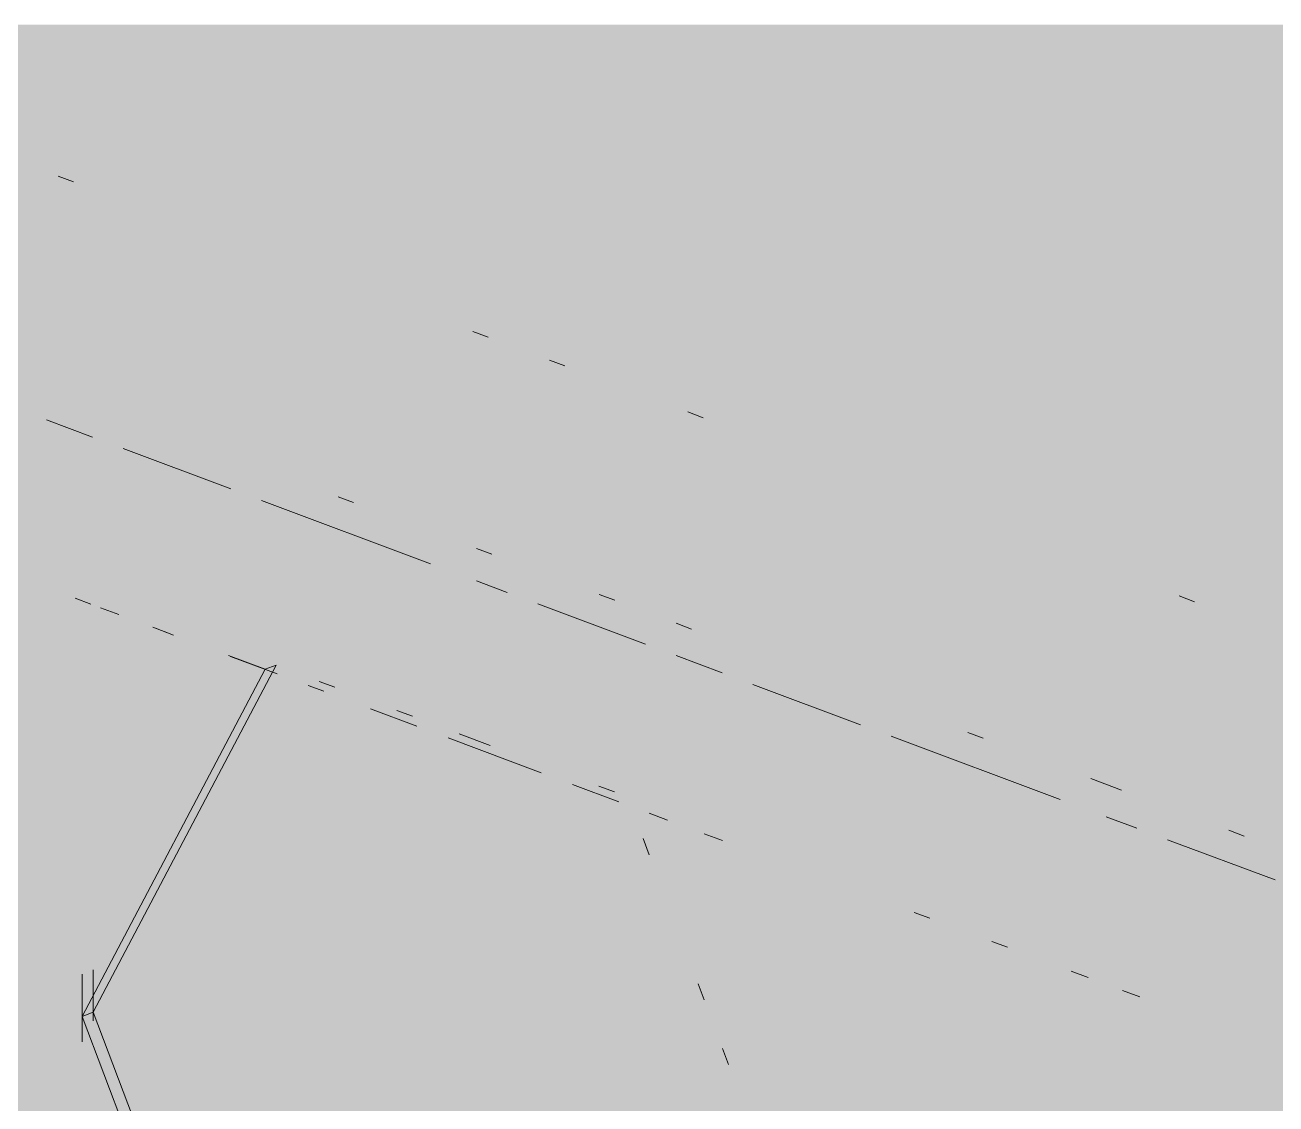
# Paper-space layout '03 3D Building and Roof' of a CAD drawing. Header units: millimetres. Extents: x 5 to 415, y 5 to 292.
# Drawn here: x 99.74 to 104.81, y 86.54 to 90.91 of the extents above; entities that cross this region are included whole.
import ezdxf

# ---------------------------------------------------------------- set-up
doc = ezdxf.new("R2010")
doc.units = ezdxf.units.MM
doc.layers.add('EXISTING', color=7, linetype='Continuous')
doc.layers.add('IMAGES', color=7, linetype='Continuous')

# ---------------------------------------------------------------- blocks, each defined once
blk = doc.blocks.new('SHEET_03')
at = {"layer": 'EXISTING', "color": 250, "lineweight": 9}
for p, q in [((99.9382, 90.2778), (99.8761, 90.3011)), ((101.617, 89.6489), (101.5549, 89.6722)), ((101.9279, 89.5325), (101.8658, 89.5558)), ((100.0153, 89.2439), (99.8287, 89.3138)), ((102.4875, 89.3228), (102.4254, 89.3461)), ((100.5749, 89.0342), (100.1396, 89.1973)), ((101.0101, 89.0023), (101.0723, 88.979)), ((101.3832, 88.7314), (100.6992, 88.9877)), ((101.5697, 88.7927), (101.6319, 88.7694)), ((101.6941, 88.615), (101.5697, 88.6616)), ((99.9448, 88.5916), (100.0077, 88.568)), ((102.0671, 88.6063), (102.1293, 88.5831)), ((104.4772, 88.5775), (104.415, 88.6008)), ((100.1214, 88.5254), (100.0473, 88.5532)), ((102.2537, 88.4054), (101.8184, 88.5684)), ((102.378, 88.4899), (102.4402, 88.4666)), ((100.2593, 88.4738), (100.3222, 88.4502)), ((100.3436, 88.4422), (100.2695, 88.4699)), ((100.7139, 88.3035), (100.5658, 88.3589)), ((100.5739, 88.3559), (100.7626, 88.2852)), ((102.5646, 88.2889), (102.378, 88.3588)), ((99.9733, 86.8975), (100.7139, 88.3035)), ((100.7584, 88.3201), (100.0177, 86.9142)), ((100.7584, 88.3201), (100.7139, 88.3035)), ((100.8884, 88.2381), (100.9513, 88.2145)), ((100.9957, 88.2312), (100.9328, 88.2547)), ((103.1242, 88.0793), (102.6889, 88.2423)), ((101.14, 88.1438), (101.3288, 88.0731)), ((101.3103, 88.1133), (101.2474, 88.1369)), ((101.6248, 87.9955), (101.499, 88.0426)), ((103.9325, 87.7765), (103.2485, 88.0327)), ((103.5594, 88.0473), (103.6216, 88.024)), ((101.4546, 88.026), (101.832, 87.8846)), ((101.9578, 87.8375), (102.1466, 87.7668)), ((102.1281, 87.807), (102.0652, 87.8306)), ((104.0568, 87.861), (104.1812, 87.8144)), ((102.3434, 87.6931), (102.2693, 87.7208)), ((104.2434, 87.66), (104.119, 87.7066)), ((102.5656, 87.6098), (102.4915, 87.6376)), ((104.6164, 87.6514), (104.6786, 87.6281)), ((102.2446, 87.6178), (102.2693, 87.5525)), ((104.803, 87.4504), (104.3677, 87.6134)), ((103.3418, 87.319), (103.4047, 87.2955)), ((103.6564, 87.2012), (103.7193, 87.1776)), ((99.9733, 86.7945), (99.9733, 87.0693)), ((100.0177, 87.086), (100.0177, 86.8798)), ((104.0469, 87.0549), (103.9774, 87.0809)), ((99.9733, 87.0378), (99.9733, 86.8975)), ((100.0177, 86.9142), (100.0177, 87.0545)), ((102.4668, 87.0296), (102.4915, 86.9642)), ((104.2552, 86.9769), (104.1858, 87.0029)), ((99.9733, 86.8975), (100.0177, 86.9142)), ((99.9733, 86.8975), (99.9733, 86.8274)), ((100.6892, 85.0021), (99.9733, 86.8975)), ((100.0177, 86.9142), (100.7337, 85.0187)), ((102.5656, 86.7681), (102.5902, 86.7028))]:
    blk.add_line(p, q, dxfattribs=at)
at = {"layer": 'IMAGES', "color": 7}
for points in [[(99.0937, 90.7429), (106.1196, 90.7429), (99.0937, 90.9143), (106.1196, 90.9143)], [(99.6078, 90.5714), (99.7792, 90.5714), (99.6078, 90.7429), (99.7792, 90.7429)], [(99.7792, 90.5714), (105.6055, 90.5714), (99.7792, 90.7429), (105.6055, 90.7429)], [(99.6078, 90.4), (99.7792, 90.4), (99.6078, 90.5714), (99.7792, 90.5714)], [(99.7792, 90.4), (99.9505, 90.4), (99.7792, 90.5714), (99.9505, 90.5714)], [(99.9505, 90.4), (100.1219, 90.4), (99.9505, 90.5714), (100.1219, 90.5714)], [(100.1219, 90.4), (105.2628, 90.4), (100.1219, 90.5714), (105.2628, 90.5714)], [(99.6078, 90.2286), (99.7792, 90.2286), (99.6078, 90.4), (99.7792, 90.4)], [(99.7792, 90.2286), (99.9505, 90.2286), (99.7792, 90.4), (99.9505, 90.4)], [(99.9505, 90.2286), (100.1219, 90.2286), (99.9505, 90.4), (100.1219, 90.4)], [(100.1219, 90.2286), (100.2932, 90.2286), (100.1219, 90.4), (100.2932, 90.4)], [(100.2932, 90.2286), (100.4646, 90.2286), (100.2932, 90.4), (100.4646, 90.4)], [(100.4646, 90.2286), (100.636, 90.2286), (100.4646, 90.4), (100.636, 90.4)], [(100.636, 90.2286), (104.7487, 90.2286), (100.636, 90.4), (104.7487, 90.4)], [(104.7487, 90.2286), (104.92, 90.2286), (104.7487, 90.4), (104.92, 90.4)], [(99.6078, 90.0571), (99.9505, 90.0571), (99.6078, 90.2286), (99.9505, 90.2286)], [(99.9505, 90.0571), (100.1219, 90.0571), (99.9505, 90.2286), (100.1219, 90.2286)], [(100.1219, 90.0571), (100.2932, 90.0571), (100.1219, 90.2286), (100.2932, 90.2286)], [(100.2932, 90.0571), (100.4646, 90.0571), (100.2932, 90.2286), (100.4646, 90.2286)], [(100.4646, 90.0571), (100.636, 90.0571), (100.4646, 90.2286), (100.636, 90.2286)], [(100.636, 90.0571), (100.8073, 90.0571), (100.636, 90.2286), (100.8073, 90.2286)], [(100.8073, 90.0571), (100.9787, 90.0571), (100.8073, 90.2286), (100.9787, 90.2286)], [(100.9787, 90.0571), (101.1501, 90.0571), (100.9787, 90.2286), (101.1501, 90.2286)], [(101.1501, 90.0571), (104.2346, 90.0571), (101.1501, 90.2286), (104.2346, 90.2286)], [(104.2346, 89.8857), (104.406, 89.8857), (104.2346, 90.2286), (104.406, 90.2286)], [(104.406, 90.0571), (104.7487, 90.0571), (104.406, 90.2286), (104.7487, 90.2286)], [(104.7487, 90.0571), (104.92, 90.0571), (104.7487, 90.2286), (104.92, 90.2286)], [(99.2651, 89.8857), (99.9505, 89.8857), (99.2651, 90.0571), (99.9505, 90.0571)], [(99.9505, 89.8857), (100.2932, 89.8857), (99.9505, 90.0571), (100.2932, 90.0571)], [(100.2932, 89.8857), (100.4646, 89.8857), (100.2932, 90.0571), (100.4646, 90.0571)], [(100.4646, 89.8857), (100.636, 89.8857), (100.4646, 90.0571), (100.636, 90.0571)], [(100.636, 89.8857), (100.8073, 89.8857), (100.636, 90.0571), (100.8073, 90.0571)], [(100.8073, 89.8857), (100.9787, 89.8857), (100.8073, 90.0571), (100.9787, 90.0571)], [(100.9787, 89.8857), (101.1501, 89.8857), (100.9787, 90.0571), (101.1501, 90.0571)], [(101.1501, 89.8857), (101.3214, 89.8857), (101.1501, 90.0571), (101.3214, 90.0571)], [(101.3214, 89.8857), (101.4928, 89.8857), (101.3214, 90.0571), (101.4928, 90.0571)], [(101.4928, 89.8857), (103.8919, 89.8857), (101.4928, 90.0571), (103.8919, 90.0571)], [(103.8919, 89.8857), (104.2346, 89.8857), (103.8919, 90.0571), (104.2346, 90.0571)], [(104.406, 89.8857), (104.5773, 89.8857), (104.406, 90.0571), (104.5773, 90.0571)], [(104.5773, 89.8857), (104.92, 89.8857), (104.5773, 90.0571), (104.92, 90.0571)], [(99.6078, 89.7143), (99.7792, 89.7143), (99.6078, 89.8857), (99.7792, 89.8857)], [(99.7792, 89.7143), (100.4646, 89.7143), (99.7792, 89.8857), (100.4646, 89.8857)], [(100.4646, 89.7143), (100.9787, 89.7143), (100.4646, 89.8857), (100.9787, 89.8857)], [(100.9787, 89.7143), (101.1501, 89.7143), (100.9787, 89.8857), (101.1501, 89.8857)], [(101.1501, 89.7143), (101.3214, 89.7143), (101.1501, 89.8857), (101.3214, 89.8857)], [(101.3214, 89.7143), (101.4928, 89.7143), (101.3214, 89.8857), (101.4928, 89.8857)], [(101.4928, 89.7143), (101.8355, 89.7143), (101.4928, 89.8857), (101.8355, 89.8857)], [(101.8355, 89.7143), (102.0069, 89.7143), (101.8355, 89.8857), (102.0069, 89.8857)], [(102.0069, 89.7143), (103.3778, 89.7143), (102.0069, 89.8857), (103.3778, 89.8857)], [(103.3778, 89.7143), (103.7205, 89.7143), (103.3778, 89.8857), (103.7205, 89.8857)], [(103.7205, 89.7143), (103.8919, 89.7143), (103.7205, 89.8857), (103.8919, 89.8857)], [(103.8919, 89.7143), (104.2346, 89.7143), (103.8919, 89.8857), (104.2346, 89.8857)], [(104.2346, 89.7143), (104.406, 89.7143), (104.2346, 89.8857), (104.406, 89.8857)], [(104.406, 89.7143), (104.92, 89.7143), (104.406, 89.8857), (104.92, 89.8857)], [(99.6078, 89.5429), (99.7792, 89.5429), (99.6078, 89.7143), (99.7792, 89.7143)], [(99.7792, 89.5429), (99.9505, 89.5429), (99.7792, 89.7143), (99.9505, 89.7143)], [(99.9505, 89.5429), (100.9787, 89.5429), (99.9505, 89.7143), (100.9787, 89.7143)], [(100.9787, 89.5429), (101.1501, 89.5429), (100.9787, 89.7143), (101.1501, 89.7143)], [(101.1501, 89.5429), (101.3214, 89.5429), (101.1501, 89.7143), (101.3214, 89.7143)], [(101.3214, 89.5429), (101.4928, 89.5429), (101.3214, 89.7143), (101.4928, 89.7143)], [(101.4928, 89.5429), (101.6641, 89.5429), (101.4928, 89.7143), (101.6641, 89.7143)], [(101.6641, 89.5429), (102.0069, 89.5429), (101.6641, 89.7143), (102.0069, 89.7143)], [(102.0069, 89.5429), (102.1782, 89.5429), (102.0069, 89.7143), (102.1782, 89.7143)], [(102.1782, 89.5429), (102.3496, 89.5429), (102.1782, 89.7143), (102.3496, 89.7143)], [(102.3496, 89.3714), (102.521, 89.3714), (102.3496, 89.7143), (102.521, 89.7143)], [(102.521, 89.5429), (102.6923, 89.5429), (102.521, 89.7143), (102.6923, 89.7143)], [(102.6923, 89.5429), (103.035, 89.5429), (102.6923, 89.7143), (103.035, 89.7143)], [(103.035, 89.5429), (103.3778, 89.5429), (103.035, 89.7143), (103.3778, 89.7143)], [(103.3778, 89.5429), (103.5491, 89.5429), (103.3778, 89.7143), (103.5491, 89.7143)], [(103.5491, 89.5429), (103.8919, 89.5429), (103.5491, 89.7143), (103.8919, 89.7143)], [(103.8919, 89.5429), (104.406, 89.5429), (103.8919, 89.7143), (104.406, 89.7143)], [(104.406, 89.5429), (111.4318, 89.5429), (104.406, 89.7143), (111.4318, 89.7143)], [(99.6078, 89.2), (99.7792, 89.2), (99.6078, 89.5429), (99.7792, 89.5429)], [(99.7792, 89.2), (99.9505, 89.2), (99.7792, 89.5429), (99.9505, 89.5429)], [(99.9505, 89.3714), (100.2932, 89.3714), (99.9505, 89.5429), (100.2932, 89.5429)], [(100.2932, 89.3714), (100.4646, 89.3714), (100.2932, 89.5429), (100.4646, 89.5429)], [(100.4646, 89.3714), (101.3214, 89.3714), (100.4646, 89.5429), (101.3214, 89.5429)], [(101.3214, 89.3714), (101.6641, 89.3714), (101.3214, 89.5429), (101.6641, 89.5429)], [(101.6641, 89.3714), (101.8355, 89.3714), (101.6641, 89.5429), (101.8355, 89.5429)], [(101.8355, 89.3714), (102.0069, 89.3714), (101.8355, 89.5429), (102.0069, 89.5429)], [(102.0069, 89.3714), (102.1782, 89.3714), (102.0069, 89.5429), (102.1782, 89.5429)], [(102.1782, 89.3714), (102.3496, 89.3714), (102.1782, 89.5429), (102.3496, 89.5429)], [(102.521, 89.3714), (102.6923, 89.3714), (102.521, 89.5429), (102.6923, 89.5429)], [(102.6923, 89.3714), (103.035, 89.3714), (102.6923, 89.5429), (103.035, 89.5429)], [(103.035, 89.3714), (103.2064, 89.3714), (103.035, 89.5429), (103.2064, 89.5429)], [(103.2064, 89.3714), (103.3778, 89.3714), (103.2064, 89.5429), (103.3778, 89.5429)], [(103.3778, 89.3714), (103.5491, 89.3714), (103.3778, 89.5429), (103.5491, 89.5429)], [(103.5491, 89.3714), (103.8919, 89.3714), (103.5491, 89.5429), (103.8919, 89.5429)], [(103.8919, 89.3714), (104.0632, 89.3714), (103.8919, 89.5429), (104.0632, 89.5429)], [(104.0632, 89.3714), (110.7464, 89.3714), (104.0632, 89.5429), (110.7464, 89.5429)], [(99.9505, 89.2), (100.1219, 89.2), (99.9505, 89.3714), (100.1219, 89.3714)], [(100.1219, 89.2), (100.2932, 89.2), (100.1219, 89.3714), (100.2932, 89.3714)], [(100.2932, 89.2), (100.4646, 89.2), (100.2932, 89.3714), (100.4646, 89.3714)], [(100.4646, 89.2), (100.636, 89.2), (100.4646, 89.3714), (100.636, 89.3714)], [(100.636, 89.2), (100.8073, 89.2), (100.636, 89.3714), (100.8073, 89.3714)], [(100.8073, 89.2), (101.1501, 89.2), (100.8073, 89.3714), (101.1501, 89.3714)], [(101.1501, 89.2), (101.8355, 89.2), (101.1501, 89.3714), (101.8355, 89.3714)], [(101.8355, 89.2), (102.0069, 89.2), (101.8355, 89.3714), (102.0069, 89.3714)], [(102.0069, 89.2), (102.1782, 89.2), (102.0069, 89.3714), (102.1782, 89.3714)], [(102.1782, 89.2), (102.3496, 89.2), (102.1782, 89.3714), (102.3496, 89.3714)], [(102.3496, 89.2), (102.521, 89.2), (102.3496, 89.3714), (102.521, 89.3714)], [(102.521, 89.2), (102.8637, 89.2), (102.521, 89.3714), (102.8637, 89.3714)], [(102.8637, 89.2), (103.035, 89.2), (102.8637, 89.3714), (103.035, 89.3714)], [(103.035, 89.2), (103.3778, 89.2), (103.035, 89.3714), (103.3778, 89.3714)], [(103.3778, 89.2), (103.5491, 89.2), (103.3778, 89.3714), (103.5491, 89.3714)], [(103.5491, 89.2), (110.4037, 89.2), (103.5491, 89.3714), (110.4037, 89.3714)], [(99.6078, 89.0286), (99.7792, 89.0286), (99.6078, 89.2), (99.7792, 89.2)], [(99.7792, 89.0286), (99.9505, 89.0286), (99.7792, 89.2), (99.9505, 89.2)], [(99.9505, 89.0286), (100.1219, 89.0286), (99.9505, 89.2), (100.1219, 89.2)], [(100.1219, 89.0286), (100.4646, 89.0286), (100.1219, 89.2), (100.4646, 89.2)], [(100.4646, 89.0286), (100.636, 89.0286), (100.4646, 89.2), (100.636, 89.2)], [(100.636, 89.0286), (100.8073, 89.0286), (100.636, 89.2), (100.8073, 89.2)], [(100.8073, 89.0286), (100.9787, 89.0286), (100.8073, 89.2), (100.9787, 89.2)], [(100.9787, 89.0286), (101.1501, 89.0286), (100.9787, 89.2), (101.1501, 89.2)], [(101.1501, 89.0286), (101.3214, 89.0286), (101.1501, 89.2), (101.3214, 89.2)], [(101.3214, 89.0286), (102.3496, 89.0286), (101.3214, 89.2), (102.3496, 89.2)], [(102.3496, 89.0286), (102.521, 89.0286), (102.3496, 89.2), (102.521, 89.2)], [(102.521, 89.0286), (102.6923, 89.0286), (102.521, 89.2), (102.6923, 89.2)], [(102.6923, 89.0286), (103.035, 89.0286), (102.6923, 89.2), (103.035, 89.2)], [(103.035, 89.0286), (103.2064, 89.0286), (103.035, 89.2), (103.2064, 89.2)], [(103.2064, 89.0286), (103.3778, 89.0286), (103.2064, 89.2), (103.3778, 89.2)], [(103.3778, 89.0286), (103.5491, 89.0286), (103.3778, 89.2), (103.5491, 89.2)], [(103.5491, 89.0286), (103.7205, 89.0286), (103.5491, 89.2), (103.7205, 89.2)], [(103.7205, 89.0286), (109.8896, 89.0286), (103.7205, 89.2), (109.8896, 89.2)], [(99.4364, 88.8571), (99.7792, 88.8571), (99.4364, 89.0286), (99.7792, 89.0286)], [(99.7792, 88.8571), (100.1219, 88.8571), (99.7792, 89.0286), (100.1219, 89.0286)], [(100.1219, 88.8571), (100.2932, 88.8571), (100.1219, 89.0286), (100.2932, 89.0286)], [(100.2932, 88.8571), (100.4646, 88.8571), (100.2932, 89.0286), (100.4646, 89.0286)], [(100.4646, 88.8571), (100.8073, 88.8571), (100.4646, 89.0286), (100.8073, 89.0286)], [(100.8073, 88.8571), (100.9787, 88.8571), (100.8073, 89.0286), (100.9787, 89.0286)], [(100.9787, 88.6857), (101.1501, 88.6857), (100.9787, 89.0286), (101.1501, 89.0286)], [(101.1501, 88.8571), (101.3214, 88.8571), (101.1501, 89.0286), (101.3214, 89.0286)], [(101.3214, 88.8571), (101.4928, 88.8571), (101.3214, 89.0286), (101.4928, 89.0286)], [(101.4928, 88.8571), (102.6923, 88.8571), (101.4928, 89.0286), (102.6923, 89.0286)], [(102.6923, 88.8571), (102.8637, 88.8571), (102.6923, 89.0286), (102.8637, 89.0286)], [(102.8637, 88.8571), (103.3778, 88.8571), (102.8637, 89.0286), (103.3778, 89.0286)], [(103.3778, 88.8571), (103.5491, 88.8571), (103.3778, 89.0286), (103.5491, 89.0286)], [(103.5491, 88.8571), (103.7205, 88.8571), (103.5491, 89.0286), (103.7205, 89.0286)], [(103.7205, 88.8571), (103.8919, 88.8571), (103.7205, 89.0286), (103.8919, 89.0286)], [(103.8919, 88.8571), (104.0632, 88.8571), (103.8919, 89.0286), (104.0632, 89.0286)], [(104.0632, 88.8571), (104.2346, 88.8571), (104.0632, 89.0286), (104.2346, 89.0286)], [(104.2346, 88.8571), (109.3755, 88.8571), (104.2346, 89.0286), (109.3755, 89.0286)], [(99.6078, 88.6857), (99.7792, 88.6857), (99.6078, 88.8571), (99.7792, 88.8571)], [(99.7792, 88.6857), (99.9505, 88.6857), (99.7792, 88.8571), (99.9505, 88.8571)], [(99.9505, 88.6857), (100.4646, 88.6857), (99.9505, 88.8571), (100.4646, 88.8571)], [(100.4646, 88.6857), (100.636, 88.6857), (100.4646, 88.8571), (100.636, 88.8571)], [(100.636, 88.6857), (100.8073, 88.6857), (100.636, 88.8571), (100.8073, 88.8571)], [(100.8073, 88.6857), (100.9787, 88.6857), (100.8073, 88.8571), (100.9787, 88.8571)], [(101.1501, 88.6857), (101.3214, 88.6857), (101.1501, 88.8571), (101.3214, 88.8571)], [(101.3214, 88.6857), (101.4928, 88.6857), (101.3214, 88.8571), (101.4928, 88.8571)], [(101.4928, 88.6857), (101.6641, 88.6857), (101.4928, 88.8571), (101.6641, 88.8571)], [(101.6641, 88.6857), (101.8355, 88.6857), (101.6641, 88.8571), (101.8355, 88.8571)], [(101.8355, 88.6857), (102.0069, 88.6857), (101.8355, 88.8571), (102.0069, 88.8571)], [(102.0069, 88.6857), (102.1782, 88.6857), (102.0069, 88.8571), (102.1782, 88.8571)], [(102.1782, 88.6857), (102.3496, 88.6857), (102.1782, 88.8571), (102.3496, 88.8571)], [(102.3496, 88.6857), (103.3778, 88.6857), (102.3496, 88.8571), (103.3778, 88.8571)], [(103.3778, 88.6857), (103.5491, 88.6857), (103.3778, 88.8571), (103.5491, 88.8571)], [(103.5491, 88.6857), (103.7205, 88.6857), (103.5491, 88.8571), (103.7205, 88.8571)], [(103.7205, 88.6857), (103.8919, 88.6857), (103.7205, 88.8571), (103.8919, 88.8571)], [(103.8919, 88.6857), (104.0632, 88.6857), (103.8919, 88.8571), (104.0632, 88.8571)], [(104.0632, 88.6857), (104.2346, 88.6857), (104.0632, 88.8571), (104.2346, 88.8571)], [(104.2346, 88.6857), (104.406, 88.6857), (104.2346, 88.8571), (104.406, 88.8571)], [(104.406, 88.6857), (104.5773, 88.6857), (104.406, 88.8571), (104.5773, 88.8571)], [(104.5773, 88.6857), (104.7487, 88.6857), (104.5773, 88.8571), (104.7487, 88.8571)], [(104.7487, 88.6857), (104.92, 88.6857), (104.7487, 88.8571), (104.92, 88.8571)], [(99.6078, 88.5143), (99.7792, 88.5143), (99.6078, 88.6857), (99.7792, 88.6857)], [(99.7792, 88.5143), (99.9505, 88.5143), (99.7792, 88.6857), (99.9505, 88.6857)], [(99.9505, 88.3429), (100.1219, 88.3429), (99.9505, 88.6857), (100.1219, 88.6857)], [(100.1219, 88.5143), (100.2932, 88.5143), (100.1219, 88.6857), (100.2932, 88.6857)], [(100.2932, 88.5143), (100.4646, 88.5143), (100.2932, 88.6857), (100.4646, 88.6857)], [(100.4646, 88.5143), (100.9787, 88.5143), (100.4646, 88.6857), (100.9787, 88.6857)], [(100.9787, 88.5143), (101.1501, 88.5143), (100.9787, 88.6857), (101.1501, 88.6857)], [(101.1501, 88.5143), (101.3214, 88.5143), (101.1501, 88.6857), (101.3214, 88.6857)], [(101.3214, 88.5143), (101.4928, 88.5143), (101.3214, 88.6857), (101.4928, 88.6857)], [(101.4928, 88.5143), (101.6641, 88.5143), (101.4928, 88.6857), (101.6641, 88.6857)], [(101.6641, 88.5143), (101.8355, 88.5143), (101.6641, 88.6857), (101.8355, 88.6857)], [(101.8355, 88.5143), (102.0069, 88.5143), (101.8355, 88.6857), (102.0069, 88.6857)], [(102.0069, 88.5143), (102.1782, 88.5143), (102.0069, 88.6857), (102.1782, 88.6857)], [(102.1782, 88.5143), (102.3496, 88.5143), (102.1782, 88.6857), (102.3496, 88.6857)], [(102.3496, 88.5143), (102.521, 88.5143), (102.3496, 88.6857), (102.521, 88.6857)], [(102.521, 88.5143), (102.6923, 88.5143), (102.521, 88.6857), (102.6923, 88.6857)], [(102.6923, 88.5143), (102.8637, 88.5143), (102.6923, 88.6857), (102.8637, 88.6857)], [(102.8637, 88.5143), (104.406, 88.5143), (102.8637, 88.6857), (104.406, 88.6857)], [(104.406, 88.5143), (104.5773, 88.5143), (104.406, 88.6857), (104.5773, 88.6857)], [(104.5773, 88.5143), (104.7487, 88.5143), (104.5773, 88.6857), (104.7487, 88.6857)], [(104.7487, 88.3429), (104.92, 88.3429), (104.7487, 88.6857), (104.92, 88.6857)], [(99.6078, 88.3429), (99.7792, 88.3429), (99.6078, 88.5143), (99.7792, 88.5143)], [(99.7792, 88.3429), (99.9505, 88.3429), (99.7792, 88.5143), (99.9505, 88.5143)], [(100.1219, 88.3429), (100.4646, 88.3429), (100.1219, 88.5143), (100.4646, 88.5143)], [(100.4646, 88.3429), (100.636, 88.3429), (100.4646, 88.5143), (100.636, 88.5143)], [(100.636, 88.3429), (100.9787, 88.3429), (100.636, 88.5143), (100.9787, 88.5143)], [(100.9787, 88.3429), (101.3214, 88.3429), (100.9787, 88.5143), (101.3214, 88.5143)], [(101.3214, 88.3429), (101.4928, 88.3429), (101.3214, 88.5143), (101.4928, 88.5143)], [(101.4928, 88.3429), (101.6641, 88.3429), (101.4928, 88.5143), (101.6641, 88.5143)], [(101.6641, 88.3429), (101.8355, 88.3429), (101.6641, 88.5143), (101.8355, 88.5143)], [(101.8355, 88.3429), (102.1782, 88.3429), (101.8355, 88.5143), (102.1782, 88.5143)], [(102.1782, 88.3429), (102.3496, 88.3429), (102.1782, 88.5143), (102.3496, 88.5143)], [(102.3496, 88.3429), (102.6923, 88.3429), (102.3496, 88.5143), (102.6923, 88.5143)], [(102.6923, 88.3429), (102.8637, 88.3429), (102.6923, 88.5143), (102.8637, 88.5143)], [(102.8637, 88.3429), (103.035, 88.3429), (102.8637, 88.5143), (103.035, 88.5143)], [(103.035, 88.3429), (103.2064, 88.3429), (103.035, 88.5143), (103.2064, 88.5143)], [(103.2064, 88.3429), (104.7487, 88.3429), (103.2064, 88.5143), (104.7487, 88.5143)], [(98.4082, 88.1714), (99.9505, 88.1714), (98.4082, 88.3429), (99.9505, 88.3429)], [(99.9505, 88.1714), (100.1219, 88.1714), (99.9505, 88.3429), (100.1219, 88.3429)], [(100.1219, 88.1714), (100.2932, 88.1714), (100.1219, 88.3429), (100.2932, 88.3429)], [(100.2932, 88.1714), (100.4646, 88.1714), (100.2932, 88.3429), (100.4646, 88.3429)], [(100.4646, 88.1714), (100.636, 88.1714), (100.4646, 88.3429), (100.636, 88.3429)], [(100.636, 88), (100.8073, 88), (100.636, 88.3429), (100.8073, 88.3429)], [(100.8073, 88.1714), (100.9787, 88.1714), (100.8073, 88.3429), (100.9787, 88.3429)], [(100.9787, 88.1714), (101.1501, 88.1714), (100.9787, 88.3429), (101.1501, 88.3429)], [(101.1501, 88.1714), (101.3214, 88.1714), (101.1501, 88.3429), (101.3214, 88.3429)], [(101.3214, 88.1714), (101.8355, 88.1714), (101.3214, 88.3429), (101.8355, 88.3429)], [(101.8355, 88), (102.0069, 88), (101.8355, 88.3429), (102.0069, 88.3429)], [(102.0069, 88.1714), (102.1782, 88.1714), (102.0069, 88.3429), (102.1782, 88.3429)], [(102.1782, 88.1714), (102.3496, 88.1714), (102.1782, 88.3429), (102.3496, 88.3429)], [(102.3496, 88.1714), (102.8637, 88.1714), (102.3496, 88.3429), (102.8637, 88.3429)], [(102.8637, 88.1714), (103.035, 88.1714), (102.8637, 88.3429), (103.035, 88.3429)], [(103.035, 88.1714), (103.2064, 88.1714), (103.035, 88.3429), (103.2064, 88.3429)], [(103.2064, 88.1714), (103.3778, 88.1714), (103.2064, 88.3429), (103.3778, 88.3429)], [(103.3778, 88.1714), (103.5491, 88.1714), (103.3778, 88.3429), (103.5491, 88.3429)], [(103.5491, 88.1714), (103.7205, 88.1714), (103.5491, 88.3429), (103.7205, 88.3429)], [(103.7205, 88.1714), (104.7487, 88.1714), (103.7205, 88.3429), (104.7487, 88.3429)], [(104.7487, 88.1714), (104.92, 88.1714), (104.7487, 88.3429), (104.92, 88.3429)], [(98.4082, 87.4857), (100.1219, 87.4857), (98.4082, 88.1714), (100.1219, 88.1714)], [(100.1219, 87.8286), (100.2932, 87.8286), (100.1219, 88.1714), (100.2932, 88.1714)], [(100.2932, 88), (100.4646, 88), (100.2932, 88.1714), (100.4646, 88.1714)], [(100.4646, 88), (100.636, 88), (100.4646, 88.1714), (100.636, 88.1714)], [(100.8073, 88), (100.9787, 88), (100.8073, 88.1714), (100.9787, 88.1714)], [(100.9787, 88), (101.1501, 88), (100.9787, 88.1714), (101.1501, 88.1714)], [(101.1501, 88), (101.3214, 88), (101.1501, 88.1714), (101.3214, 88.1714)], [(101.3214, 88), (101.4928, 88), (101.3214, 88.1714), (101.4928, 88.1714)], [(101.4928, 88), (101.6641, 88), (101.4928, 88.1714), (101.6641, 88.1714)], [(101.6641, 88), (101.8355, 88), (101.6641, 88.1714), (101.8355, 88.1714)], [(102.0069, 88), (102.3496, 88), (102.0069, 88.1714), (102.3496, 88.1714)], [(102.3496, 88), (102.521, 88), (102.3496, 88.1714), (102.521, 88.1714)], [(102.521, 88), (102.6923, 88), (102.521, 88.1714), (102.6923, 88.1714)], [(102.6923, 88), (102.8637, 88), (102.6923, 88.1714), (102.8637, 88.1714)], [(102.8637, 88), (103.035, 88), (102.8637, 88.1714), (103.035, 88.1714)], [(103.035, 88), (103.2064, 88), (103.035, 88.1714), (103.2064, 88.1714)], [(103.2064, 87.8286), (103.3778, 87.8286), (103.2064, 88.1714), (103.3778, 88.1714)], [(103.3778, 88), (103.5491, 88), (103.3778, 88.1714), (103.5491, 88.1714)], [(103.5491, 88), (103.7205, 88), (103.5491, 88.1714), (103.7205, 88.1714)], [(103.7205, 88), (103.8919, 88), (103.7205, 88.1714), (103.8919, 88.1714)], [(103.8919, 88), (104.0632, 88), (103.8919, 88.1714), (104.0632, 88.1714)], [(104.0632, 88), (104.2346, 88), (104.0632, 88.1714), (104.2346, 88.1714)], [(104.2346, 88), (104.92, 88), (104.2346, 88.1714), (104.92, 88.1714)], [(100.2932, 87.8286), (100.4646, 87.8286), (100.2932, 88), (100.4646, 88)], [(100.4646, 87.6571), (100.636, 87.6571), (100.4646, 88), (100.636, 88)], [(100.636, 87.8286), (100.8073, 87.8286), (100.636, 88), (100.8073, 88)], [(100.8073, 87.8286), (100.9787, 87.8286), (100.8073, 88), (100.9787, 88)], [(100.9787, 87.8286), (101.1501, 87.8286), (100.9787, 88), (101.1501, 88)], [(101.1501, 87.8286), (101.4928, 87.8286), (101.1501, 88), (101.4928, 88)], [(101.4928, 87.8286), (101.6641, 87.8286), (101.4928, 88), (101.6641, 88)], [(101.6641, 87.8286), (101.8355, 87.8286), (101.6641, 88), (101.8355, 88)], [(101.8355, 87.8286), (102.0069, 87.8286), (101.8355, 88), (102.0069, 88)], [(102.0069, 87.8286), (102.1782, 87.8286), (102.0069, 88), (102.1782, 88)], [(102.1782, 87.8286), (102.3496, 87.8286), (102.1782, 88), (102.3496, 88)], [(102.3496, 87.8286), (102.6923, 87.8286), (102.3496, 88), (102.6923, 88)], [(102.6923, 87.8286), (102.8637, 87.8286), (102.6923, 88), (102.8637, 88)], [(102.8637, 87.8286), (103.035, 87.8286), (102.8637, 88), (103.035, 88)], [(103.035, 87.8286), (103.2064, 87.8286), (103.035, 88), (103.2064, 88)], [(103.3778, 87.8286), (103.5491, 87.8286), (103.3778, 88), (103.5491, 88)], [(103.5491, 87.8286), (103.7205, 87.8286), (103.5491, 88), (103.7205, 88)], [(103.7205, 87.8286), (103.8919, 87.8286), (103.7205, 88), (103.8919, 88)], [(103.8919, 87.8286), (104.0632, 87.8286), (103.8919, 88), (104.0632, 88)], [(104.0632, 87.8286), (104.2346, 87.8286), (104.0632, 88), (104.2346, 88)], [(104.2346, 87.8286), (104.406, 87.8286), (104.2346, 88), (104.406, 88)], [(104.406, 87.8286), (104.7487, 87.8286), (104.406, 88), (104.7487, 88)], [(104.7487, 87.8286), (105.6055, 87.8286), (104.7487, 88), (105.6055, 88)], [(100.1219, 87.4857), (100.2932, 87.4857), (100.1219, 87.8286), (100.2932, 87.8286)], [(100.2932, 87.6571), (100.4646, 87.6571), (100.2932, 87.8286), (100.4646, 87.8286)], [(100.636, 87.6571), (100.8073, 87.6571), (100.636, 87.8286), (100.8073, 87.8286)], [(100.8073, 87.6571), (100.9787, 87.6571), (100.8073, 87.8286), (100.9787, 87.8286)], [(100.9787, 87.6571), (101.1501, 87.6571), (100.9787, 87.8286), (101.1501, 87.8286)], [(101.1501, 87.6571), (101.3214, 87.6571), (101.1501, 87.8286), (101.3214, 87.8286)], [(101.3214, 87.6571), (101.4928, 87.6571), (101.3214, 87.8286), (101.4928, 87.8286)], [(101.4928, 87.6571), (101.6641, 87.6571), (101.4928, 87.8286), (101.6641, 87.8286)], [(101.6641, 87.6571), (102.0069, 87.6571), (101.6641, 87.8286), (102.0069, 87.8286)], [(102.0069, 87.6571), (102.1782, 87.6571), (102.0069, 87.8286), (102.1782, 87.8286)], [(102.1782, 87.6571), (102.3496, 87.6571), (102.1782, 87.8286), (102.3496, 87.8286)], [(102.3496, 87.6571), (102.521, 87.6571), (102.3496, 87.8286), (102.521, 87.8286)], [(102.521, 87.6571), (102.6923, 87.6571), (102.521, 87.8286), (102.6923, 87.8286)], [(102.6923, 87.6571), (102.8637, 87.6571), (102.6923, 87.8286), (102.8637, 87.8286)], [(102.8637, 87.6571), (103.2064, 87.6571), (102.8637, 87.8286), (103.2064, 87.8286)], [(103.2064, 87.4857), (103.3778, 87.4857), (103.2064, 87.8286), (103.3778, 87.8286)], [(103.3778, 87.6571), (103.5491, 87.6571), (103.3778, 87.8286), (103.5491, 87.8286)], [(103.5491, 87.6571), (103.7205, 87.6571), (103.5491, 87.8286), (103.7205, 87.8286)], [(103.7205, 87.6571), (103.8919, 87.6571), (103.7205, 87.8286), (103.8919, 87.8286)], [(103.8919, 87.6571), (104.2346, 87.6571), (103.8919, 87.8286), (104.2346, 87.8286)], [(104.2346, 87.6571), (104.406, 87.6571), (104.2346, 87.8286), (104.406, 87.8286)], [(104.406, 87.6571), (104.5773, 87.6571), (104.406, 87.8286), (104.5773, 87.8286)], [(104.5773, 87.6571), (104.7487, 87.6571), (104.5773, 87.8286), (104.7487, 87.8286)], [(104.7487, 87.6571), (104.92, 87.6571), (104.7487, 87.8286), (104.92, 87.8286)], [(100.2932, 87.4857), (100.636, 87.4857), (100.2932, 87.6571), (100.636, 87.6571)], [(100.636, 87.4857), (100.8073, 87.4857), (100.636, 87.6571), (100.8073, 87.6571)], [(100.8073, 87.4857), (101.6641, 87.4857), (100.8073, 87.6571), (101.6641, 87.6571)], [(101.6641, 87.4857), (102.0069, 87.4857), (101.6641, 87.6571), (102.0069, 87.6571)], [(102.0069, 87.4857), (102.1782, 87.4857), (102.0069, 87.6571), (102.1782, 87.6571)], [(102.1782, 87.4857), (102.521, 87.4857), (102.1782, 87.6571), (102.521, 87.6571)], [(102.521, 87.4857), (102.6923, 87.4857), (102.521, 87.6571), (102.6923, 87.6571)], [(102.6923, 87.4857), (102.8637, 87.4857), (102.6923, 87.6571), (102.8637, 87.6571)], [(102.8637, 87.4857), (103.035, 87.4857), (102.8637, 87.6571), (103.035, 87.6571)], [(103.035, 87.4857), (103.2064, 87.4857), (103.035, 87.6571), (103.2064, 87.6571)], [(103.3778, 87.4857), (103.5491, 87.4857), (103.3778, 87.6571), (103.5491, 87.6571)], [(103.5491, 87.3143), (103.7205, 87.3143), (103.5491, 87.6571), (103.7205, 87.6571)], [(103.7205, 87.4857), (104.0632, 87.4857), (103.7205, 87.6571), (104.0632, 87.6571)], [(104.0632, 87.4857), (104.2346, 87.4857), (104.0632, 87.6571), (104.2346, 87.6571)], [(104.2346, 87.4857), (104.406, 87.4857), (104.2346, 87.6571), (104.406, 87.6571)], [(104.406, 87.4857), (104.7487, 87.4857), (104.406, 87.6571), (104.7487, 87.6571)], [(104.7487, 87.4857), (104.92, 87.4857), (104.7487, 87.6571), (104.92, 87.6571)], [(98.4082, 87.3143), (99.9505, 87.3143), (98.4082, 87.4857), (99.9505, 87.4857)], [(99.9505, 87.3143), (100.1219, 87.3143), (99.9505, 87.4857), (100.1219, 87.4857)], [(100.1219, 87.3143), (100.2932, 87.3143), (100.1219, 87.4857), (100.2932, 87.4857)], [(100.2932, 87.3143), (100.4646, 87.3143), (100.2932, 87.4857), (100.4646, 87.4857)], [(100.4646, 87.3143), (100.636, 87.3143), (100.4646, 87.4857), (100.636, 87.4857)], [(100.636, 87.3143), (100.8073, 87.3143), (100.636, 87.4857), (100.8073, 87.4857)], [(100.8073, 87.3143), (102.1782, 87.3143), (100.8073, 87.4857), (102.1782, 87.4857)], [(102.1782, 87.3143), (102.3496, 87.3143), (102.1782, 87.4857), (102.3496, 87.4857)], [(102.3496, 87.3143), (102.521, 87.3143), (102.3496, 87.4857), (102.521, 87.4857)], [(102.521, 87.3143), (102.6923, 87.3143), (102.521, 87.4857), (102.6923, 87.4857)], [(102.6923, 87.3143), (102.8637, 87.3143), (102.6923, 87.4857), (102.8637, 87.4857)], [(102.8637, 87.3143), (103.035, 87.3143), (102.8637, 87.4857), (103.035, 87.4857)], [(103.035, 87.3143), (103.2064, 87.3143), (103.035, 87.4857), (103.2064, 87.4857)], [(103.2064, 87.3143), (103.3778, 87.3143), (103.2064, 87.4857), (103.3778, 87.4857)], [(103.3778, 87.3143), (103.5491, 87.3143), (103.3778, 87.4857), (103.5491, 87.4857)], [(103.7205, 87.3143), (103.8919, 87.3143), (103.7205, 87.4857), (103.8919, 87.4857)], [(103.8919, 87.3143), (104.0632, 87.3143), (103.8919, 87.4857), (104.0632, 87.4857)], [(104.0632, 87.1429), (104.2346, 87.1429), (104.0632, 87.4857), (104.2346, 87.4857)], [(104.2346, 87.3143), (104.406, 87.3143), (104.2346, 87.4857), (104.406, 87.4857)], [(104.406, 87.3143), (104.5773, 87.3143), (104.406, 87.4857), (104.5773, 87.4857)], [(104.5773, 87.3143), (104.7487, 87.3143), (104.5773, 87.4857), (104.7487, 87.4857)], [(104.7487, 87.3143), (105.0914, 87.3143), (104.7487, 87.4857), (105.0914, 87.4857)], [(98.4082, 86.2857), (99.7792, 86.2857), (98.4082, 87.3143), (99.7792, 87.3143)], [(99.7792, 87.1429), (99.9505, 87.1429), (99.7792, 87.3143), (99.9505, 87.3143)], [(99.9505, 87.1429), (100.1219, 87.1429), (99.9505, 87.3143), (100.1219, 87.3143)], [(100.1219, 87.1429), (100.2932, 87.1429), (100.1219, 87.3143), (100.2932, 87.3143)], [(100.2932, 87.1429), (100.4646, 87.1429), (100.2932, 87.3143), (100.4646, 87.3143)], [(100.4646, 87.1429), (100.636, 87.1429), (100.4646, 87.3143), (100.636, 87.3143)], [(100.636, 87.1429), (102.0069, 87.1429), (100.636, 87.3143), (102.0069, 87.3143)], [(102.0069, 87.1429), (102.1782, 87.1429), (102.0069, 87.3143), (102.1782, 87.3143)], [(102.1782, 87.1429), (102.521, 87.1429), (102.1782, 87.3143), (102.521, 87.3143)], [(102.521, 87.1429), (102.6923, 87.1429), (102.521, 87.3143), (102.6923, 87.3143)], [(102.6923, 87.1429), (102.8637, 87.1429), (102.6923, 87.3143), (102.8637, 87.3143)], [(102.8637, 87.1429), (103.035, 87.1429), (102.8637, 87.3143), (103.035, 87.3143)], [(103.035, 87.1429), (103.2064, 87.1429), (103.035, 87.3143), (103.2064, 87.3143)], [(103.2064, 87.1429), (103.7205, 87.1429), (103.2064, 87.3143), (103.7205, 87.3143)], [(103.7205, 87.1429), (103.8919, 87.1429), (103.7205, 87.3143), (103.8919, 87.3143)], [(103.8919, 87.1429), (104.0632, 87.1429), (103.8919, 87.3143), (104.0632, 87.3143)], [(104.2346, 87.1429), (104.5773, 87.1429), (104.2346, 87.3143), (104.5773, 87.3143)], [(104.5773, 87.1429), (104.7487, 87.1429), (104.5773, 87.3143), (104.7487, 87.3143)], [(104.7487, 87.1429), (104.92, 87.1429), (104.7487, 87.3143), (104.92, 87.3143)], [(99.7792, 86.6286), (99.9505, 86.6286), (99.7792, 87.1429), (99.9505, 87.1429)], [(99.9505, 86.9714), (100.1219, 86.9714), (99.9505, 87.1429), (100.1219, 87.1429)], [(100.1219, 86.9714), (100.2932, 86.9714), (100.1219, 87.1429), (100.2932, 87.1429)], [(100.2932, 86.9714), (100.4646, 86.9714), (100.2932, 87.1429), (100.4646, 87.1429)], [(100.4646, 86.8), (102.1782, 86.8), (100.4646, 87.1429), (102.1782, 87.1429)], [(102.1782, 86.9714), (102.3496, 86.9714), (102.1782, 87.1429), (102.3496, 87.1429)], [(102.3496, 86.9714), (102.521, 86.9714), (102.3496, 87.1429), (102.521, 87.1429)], [(102.521, 86.9714), (102.6923, 86.9714), (102.521, 87.1429), (102.6923, 87.1429)], [(102.6923, 86.9714), (102.8637, 86.9714), (102.6923, 87.1429), (102.8637, 87.1429)], [(102.8637, 86.9714), (103.035, 86.9714), (102.8637, 87.1429), (103.035, 87.1429)], [(103.035, 86.9714), (103.2064, 86.9714), (103.035, 87.1429), (103.2064, 87.1429)], [(103.2064, 86.9714), (103.3778, 86.9714), (103.2064, 87.1429), (103.3778, 87.1429)], [(103.3778, 86.9714), (103.5491, 86.9714), (103.3778, 87.1429), (103.5491, 87.1429)], [(103.5491, 86.9714), (103.7205, 86.9714), (103.5491, 87.1429), (103.7205, 87.1429)], [(103.7205, 86.9714), (104.2346, 86.9714), (103.7205, 87.1429), (104.2346, 87.1429)], [(104.2346, 86.9714), (104.406, 86.9714), (104.2346, 87.1429), (104.406, 87.1429)], [(104.406, 86.9714), (104.92, 86.9714), (104.406, 87.1429), (104.92, 87.1429)], [(99.9505, 86.8), (100.1219, 86.8), (99.9505, 86.9714), (100.1219, 86.9714)], [(100.1219, 86.8), (100.2932, 86.8), (100.1219, 86.9714), (100.2932, 86.9714)], [(100.2932, 86.8), (100.4646, 86.8), (100.2932, 86.9714), (100.4646, 86.9714)], [(102.1782, 86.8), (102.3496, 86.8), (102.1782, 86.9714), (102.3496, 86.9714)], [(102.3496, 86.8), (102.521, 86.8), (102.3496, 86.9714), (102.521, 86.9714)], [(102.521, 86.8), (102.6923, 86.8), (102.521, 86.9714), (102.6923, 86.9714)], [(102.6923, 86.8), (102.8637, 86.8), (102.6923, 86.9714), (102.8637, 86.9714)], [(102.8637, 86.8), (103.3778, 86.8), (102.8637, 86.9714), (103.3778, 86.9714)], [(103.3778, 86.8), (103.7205, 86.8), (103.3778, 86.9714), (103.7205, 86.9714)], [(103.7205, 86.8), (103.8919, 86.8), (103.7205, 86.9714), (103.8919, 86.9714)], [(103.8919, 86.8), (104.0632, 86.8), (103.8919, 86.9714), (104.0632, 86.9714)], [(104.0632, 86.8), (104.2346, 86.8), (104.0632, 86.9714), (104.2346, 86.9714)], [(104.2346, 86.8), (104.406, 86.8), (104.2346, 86.9714), (104.406, 86.9714)], [(104.406, 86.8), (104.5773, 86.8), (104.406, 86.9714), (104.5773, 86.9714)], [(104.5773, 86.8), (104.7487, 86.8), (104.5773, 86.9714), (104.7487, 86.9714)], [(104.7487, 86.8), (105.0914, 86.8), (104.7487, 86.9714), (105.0914, 86.9714)], [(99.9505, 86.6286), (100.2932, 86.6286), (99.9505, 86.8), (100.2932, 86.8)], [(100.2932, 86.6286), (100.4646, 86.6286), (100.2932, 86.8), (100.4646, 86.8)], [(100.4646, 86.6286), (102.3496, 86.6286), (100.4646, 86.8), (102.3496, 86.8)], [(102.3496, 86.6286), (102.521, 86.6286), (102.3496, 86.8), (102.521, 86.8)], [(102.521, 86.6286), (102.6923, 86.6286), (102.521, 86.8), (102.6923, 86.8)], [(102.6923, 86.4571), (102.8637, 86.4571), (102.6923, 86.8), (102.8637, 86.8)], [(102.8637, 86.6286), (103.8919, 86.6286), (102.8637, 86.8), (103.8919, 86.8)], [(103.8919, 86.6286), (104.2346, 86.6286), (103.8919, 86.8), (104.2346, 86.8)], [(104.2346, 86.6286), (104.406, 86.6286), (104.2346, 86.8), (104.406, 86.8)], [(104.406, 86.6286), (104.5773, 86.6286), (104.406, 86.8), (104.5773, 86.8)], [(104.5773, 86.6286), (104.7487, 86.6286), (104.5773, 86.8), (104.7487, 86.8)], [(104.7487, 86.6286), (105.0914, 86.6286), (104.7487, 86.8), (105.0914, 86.8)], [(99.7792, 86.2857), (99.9505, 86.2857), (99.7792, 86.6286), (99.9505, 86.6286)], [(99.9505, 86.4571), (100.1219, 86.4571), (99.9505, 86.6286), (100.1219, 86.6286)], [(100.1219, 86.4571), (100.2932, 86.4571), (100.1219, 86.6286), (100.2932, 86.6286)], [(100.2932, 86.4571), (100.4646, 86.4571), (100.2932, 86.6286), (100.4646, 86.6286)], [(100.4646, 86.4571), (100.636, 86.4571), (100.4646, 86.6286), (100.636, 86.6286)], [(100.636, 86.2857), (102.3496, 86.2857), (100.636, 86.6286), (102.3496, 86.6286)], [(102.3496, 86.4571), (102.6923, 86.4571), (102.3496, 86.6286), (102.6923, 86.6286)], [(102.8637, 86.4571), (104.406, 86.4571), (102.8637, 86.6286), (104.406, 86.6286)], [(104.406, 86.4571), (104.5773, 86.4571), (104.406, 86.6286), (104.5773, 86.6286)], [(104.5773, 86.4571), (104.7487, 86.4571), (104.5773, 86.6286), (104.7487, 86.6286)], [(104.7487, 86.4571), (104.92, 86.4571), (104.7487, 86.6286), (104.92, 86.6286)]]:
    blk.add_solid(points, dxfattribs=at)

psp = doc.layouts.new('03 3D Building and Roof')

# ---------------------------------------------------------------- block references
psp.add_blockref('SHEET_03', (0, 0))

doc.saveas('drawing.dxf')
